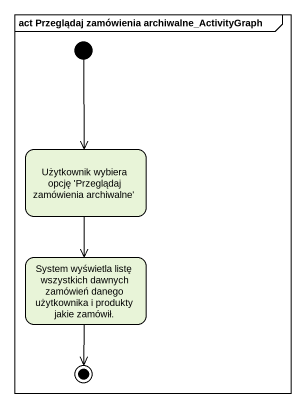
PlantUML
@startuml
mainframe act Przeglądaj zamówienia archiwalne_ActivityGraph
hide empty description
state "Użytkownik wybiera opcję 'Przeglądaj zamówienia archiwalne'" as Użytkownik_wybiera_opcję
state "System wyświetla listę wszystkich dawnych zamówień danego użytkownika i produkty jakie zamówił." as System_wyświetla_listę
[*] --> Użytkownik_wybiera_opcję
Użytkownik_wybiera_opcję --> System_wyświetla_listę
System_wyświetla_listę --> [*]
@enduml
